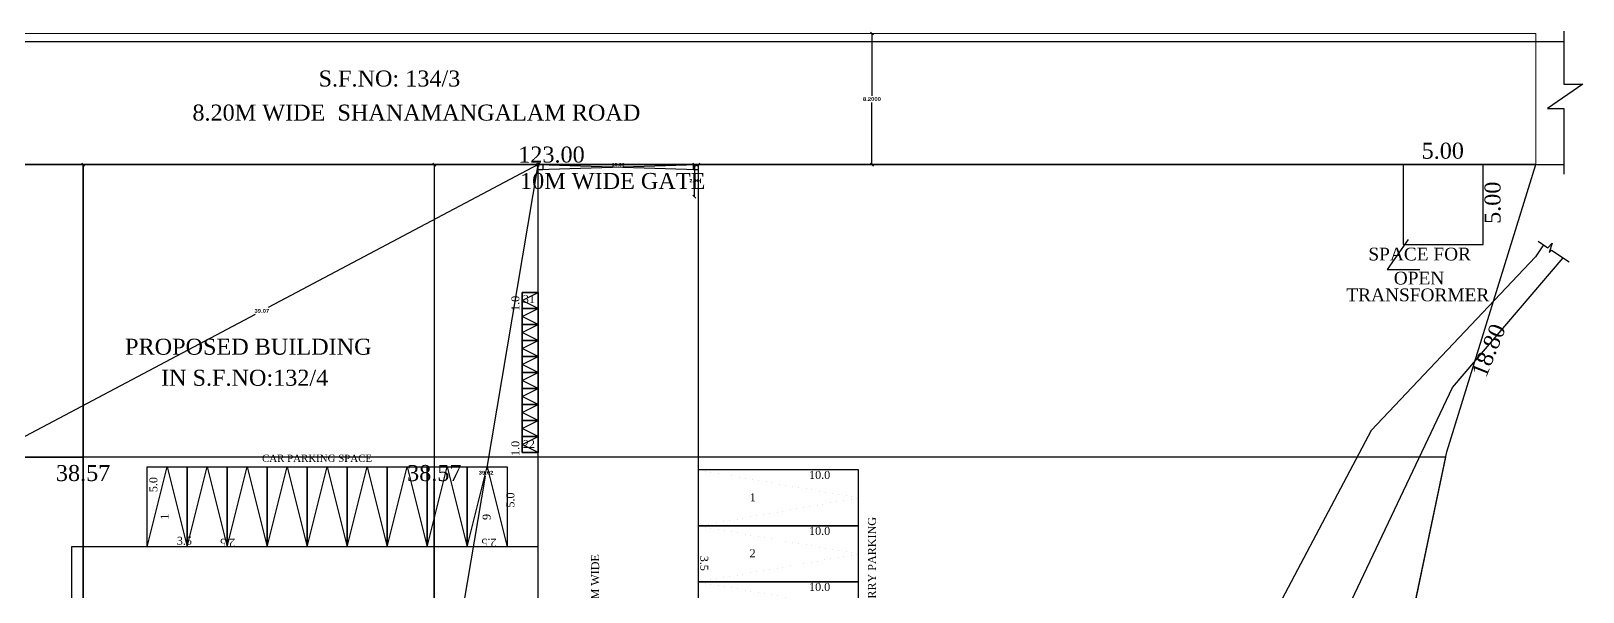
# Model space of a CAD drawing. Header units: metres. Extents: x 10791 to 15749, y -2675 to -2476.
# Drawn here: x 15697.49 to 15721.73, y -2655.03 to -2646.26 of the extents above; entities that cross this region are included whole.
import ezdxf
from ezdxf.enums import TextEntityAlignment as Align

# ---------------------------------------------------------------- set-up
doc = ezdxf.new("R2010")
doc.units = ezdxf.units.M
doc.header["$LTSCALE"] = 0.5
doc.header["$MEASUREMENT"] = 0
doc.header["$PDMODE"] = 35
doc.layers.add('BLK_1_FIRE_TENDER_MOVEMENT', color=161, linetype='Continuous', lineweight=0)
doc.layers.add('ROAD_WIDTH', color=7, linetype='Continuous', lineweight=5)
for name, color, linetype in [('BLK_1_LVL_0_SIDE_SETBACK2', 7, 'Continuous'), ('BLK_2_LVL_0_FRONT_SETBACK', 7, 'Continuous'), ('DRIVEWAY', 7, 'Continuous'), ('FLOOR-GROUND', 7, 'Continuous'), ('LOADING_UNLOADING', 7, 'Continuous'), ('MAIN_GATE', 7, 'Continuous'), ('PLOT_BOUNDARY', 7, 'Continuous'), ('SURRENDER_ROAD_WIDTH', 2, 'Continuous'), ('TRANSFORMER_YARD', 7, 'Continuous')]:
    doc.layers.add(name, color=color, linetype=linetype)
doc.layers.add('PARKING_SLOT', color=30, linetype='Continuous', plot=False)
doc.layers.add('SHORTEST_DIST_TO_ROAD', color=6, linetype='Continuous', plot=False)
doc.styles.add('Isa-', font='times.ttf')
doc.styles.get("Standard").update_dxf_attribs({"font": ''})
doc.styles.add('STYLE2', font='times.ttf')
doc.styles.get('Standard').set_extended_font_data('Arial Black')
doc.dimstyles.new('ISO-25', dxfattribs={"dimscale": 0, "dimtxt": 0.2, "dimasz": 0.2, "dimexe": 1.25, "dimexo": 0.625, "dimgap": 0, "dimtad": 0, "dimtih": 1, "dimtoh": 1, "dimzin": 1, "dimdsep": 46, "dimtxsty": 'Standard', "dimblk": 'OBLIQUE', "dimcen": 0, "dimse1": 1, "dimse2": 1, "dimclrd": 1, "dimclrt": 3, "dimadec": 0, "dimazin": 2, "dimtfac": 1, "dimtix": 1, "dimtofl": 0, "dimtmove": 0, "dimatfit": 3, "dimfxl": 0, "dimtolj": 1, "dimarcsym": 0})
doc.dimstyles.get("Standard").update_dxf_attribs({"dimtxt": 0.23, "dimasz": 0.18, "dimexe": 0.18, "dimexo": 0.0625, "dimgap": 0.09, "dimtad": 0, "dimtih": 1, "dimtoh": 1, "dimzin": 0, "dimdsep": 46, "dimtxsty": 'Standard', "dimblk": 'OBLIQUE', "dimcen": 0.09, "dimse1": 1, "dimse2": 1, "dimclrd": 1, "dimclrt": 3, "dimadec": 0, "dimazin": 0, "dimtfac": 1, "dimtofl": 0, "dimtmove": 0, "dimatfit": 3, "dimfxl": 0, "dimtolj": 1, "dimtzin": 0, "dimarcsym": 0})

# ---------------------------------------------------------------- blocks, each defined once
blk = doc.blocks.new('_Oblique')
at = {"color": 0, "linetype": 'ByBlock', "lineweight": -2}
blk.add_line((-0.5, -0.5), (0.5, 0.5), dxfattribs=at)
blk = doc.blocks.new('*D209')
at = {"color": 1, "lineweight": -2, "ltscale": 2}
for p, q in [((16020.703, -2606.796), (16020.703, -2625.57)), ((16020.703, -2645.363), (16020.703, -2626.59))]:
    blk.add_line(p, q, dxfattribs=at)
at = {"layer": 'Defpoints', "color": 0, "lineweight": 25, "ltscale": 2}
for p in [(16020.703, -2606.796), (16020.703, -2606.796), (16020.703, -2645.363)]:
    blk.add_point(p, dxfattribs=at)
at = {"color": 1, "lineweight": -2, "ltscale": 2, "xscale": 0.18, "yscale": 0.18, "zscale": 0.18}
for p, rotation in [((16020.703, -2606.796), 90), ((16020.703, -2645.363), 270)]:
    blk.add_blockref('_Oblique', p, dxfattribs=dict(at, rotation=rotation))
at = {"color": 3, "lineweight": 25, "ltscale": 2, "insert": (16020.703, -2626.08), "char_height": 1, "attachment_point": 5, "style": 'STYLE2'}
blk.add_mtext('\\A1;38.57', dxfattribs=at)
blk = doc.blocks.new('*D215')
at = {"color": 1, "lineweight": -2, "ltscale": 2}
for p, q in [((15998.763, -2606.796), (15998.763, -2625.57)), ((15998.763, -2645.363), (15998.763, -2626.59))]:
    blk.add_line(p, q, dxfattribs=at)
at = {"layer": 'Defpoints', "color": 0, "lineweight": 25, "ltscale": 2}
for p in [(15998.763, -2606.796), (15998.763, -2606.796), (15998.763, -2645.363)]:
    blk.add_point(p, dxfattribs=at)
at = {"color": 1, "lineweight": -2, "ltscale": 2, "xscale": 0.18, "yscale": 0.18, "zscale": 0.18}
for p, rotation in [((15998.763, -2606.796), 90), ((15998.763, -2645.363), 270)]:
    blk.add_blockref('_Oblique', p, dxfattribs=dict(at, rotation=rotation))
at = {"color": 3, "lineweight": 25, "ltscale": 2, "insert": (15998.763, -2626.08), "char_height": 1, "attachment_point": 5, "style": 'STYLE2'}
blk.add_mtext('\\A1;38.57', dxfattribs=at)
blk = doc.blocks.new('*D218')
at = {"layer": 'Defpoints', "color": 0, "lineweight": 25}
for p in [(16027.195, -2606.796), (16027.195, -2606.796), (15992.663, -2625.076)]:
    blk.add_point(p, dxfattribs=at)
at = {"layer": 'SHORTEST_DIST_TO_ROAD', "color": 1, "lineweight": -2}
for p, q in [((16027.195, -2606.796), (16010.323, -2615.727)), ((15992.663, -2625.076), (16009.534, -2616.145))]:
    blk.add_line(p, q, dxfattribs=at)
at = {"layer": 'SHORTEST_DIST_TO_ROAD', "color": 1, "lineweight": -2, "xscale": 0.18, "yscale": 0.18, "zscale": 0.18}
for p, rotation in [((16027.195, -2606.796), 27.89541160777498), ((15992.663, -2625.076), 207.895411607775)]:
    blk.add_blockref('_Oblique', p, dxfattribs=dict(at, rotation=rotation))
at = {"layer": 'SHORTEST_DIST_TO_ROAD', "color": 3, "insert": (16009.929, -2615.936), "char_height": 0.23, "attachment_point": 5}
blk.add_mtext('\\A1;39.07', dxfattribs=at)
blk = doc.blocks.new('*D219')
at = {"layer": 'Defpoints', "color": 0, "lineweight": 25}
for p in [(16027.092, -2606.796), (16027.175, -2606.81), (16020.613, -2645.273)]:
    blk.add_point(p, dxfattribs=at)
at = {"layer": 'SHORTEST_DIST_TO_ROAD', "color": 1, "lineweight": -2}
for p, q in [((16027.175, -2606.81), (16023.971, -2625.84)), ((16020.697, -2645.287), (16023.901, -2626.258))]:
    blk.add_line(p, q, dxfattribs=at)
at = {"layer": 'SHORTEST_DIST_TO_ROAD', "color": 1, "lineweight": -2, "xscale": 0.18, "yscale": 0.18, "zscale": 0.18}
for p, rotation in [((16027.175, -2606.81), 80.44229032837016), ((16020.697, -2645.287), 260.4422903283702)]:
    blk.add_blockref('_Oblique', p, dxfattribs=dict(at, rotation=rotation))
at = {"layer": 'SHORTEST_DIST_TO_ROAD', "color": 3, "insert": (16023.936, -2626.049), "char_height": 0.23, "attachment_point": 5}
blk.add_mtext('\\A1;39.02', dxfattribs=at)
blk = doc.blocks.new('*D220')
at = {"layer": 'Defpoints', "color": 0, "lineweight": 25}
for p in [(16027.195, -2606.796), (16027.195, -2606.796), (16037.195, -2606.796)]:
    blk.add_point(p, dxfattribs=at)
at = {"layer": 'MAIN_GATE', "color": 1, "lineweight": -2}
for p, q in [((16027.195, -2606.796), (16031.792, -2606.796)), ((16037.195, -2606.796), (16032.597, -2606.796))]:
    blk.add_line(p, q, dxfattribs=at)
at = {"layer": 'MAIN_GATE', "color": 1, "lineweight": -2, "xscale": 0.2, "yscale": 0.2, "zscale": 0.2, "rotation": 180}
blk.add_blockref('_Oblique', (16027.195, -2606.796), dxfattribs=at)
at = {"layer": 'MAIN_GATE', "color": 1, "lineweight": -2, "xscale": 0.2, "yscale": 0.2, "zscale": 0.2}
blk.add_blockref('_Oblique', (16037.195, -2606.796), dxfattribs=at)
at = {"layer": 'MAIN_GATE', "color": 3, "insert": (16032.195, -2606.796), "char_height": 0.2, "attachment_point": 5}
blk.add_mtext('\\A1;10.00', dxfattribs=at)
blk = doc.blocks.new('*D201')
at = {"layer": 'Defpoints', "color": 0, "lineweight": 25}
for p in [(16036.95, -2606.796), (16037.745, -2606.796), (16037.745, -2608.796)]:
    blk.add_point(p, dxfattribs=at)
at = {"layer": 'MAIN_GATE', "color": 1, "lineweight": -2}
for p, q in [((16036.95, -2606.796), (16036.95, -2607.693)), ((16036.95, -2608.796), (16036.95, -2607.9))]:
    blk.add_line(p, q, dxfattribs=at)
at = {"layer": 'MAIN_GATE', "color": 1, "lineweight": -2, "xscale": 0.2, "yscale": 0.2, "zscale": 0.2}
for p, rotation in [((16036.95, -2606.796), 90), ((16036.95, -2608.796), 270)]:
    blk.add_blockref('_Oblique', p, dxfattribs=dict(at, rotation=rotation))
at = {"layer": 'MAIN_GATE', "color": 3, "insert": (16036.95, -2607.796), "char_height": 0.2, "attachment_point": 5}
blk.add_mtext('\\A1;2.00', dxfattribs=at)
blk = doc.blocks.new('*D221')
at = {"layer": 'Defpoints', "color": 0, "lineweight": 25}
for p in [(16048.043, -2598.596), (16048.043, -2606.796), (16048.043, -2606.796)]:
    blk.add_point(p, dxfattribs=at)
at = {"layer": 'SURRENDER_ROAD_WIDTH', "color": 2, "lineweight": -2}
for p, q in [((16048.043, -2598.596), (16048.043, -2602.487)), ((16048.043, -2606.796), (16048.043, -2602.905))]:
    blk.add_line(p, q, dxfattribs=at)
at = {"layer": 'SURRENDER_ROAD_WIDTH', "color": 2, "lineweight": -2, "xscale": 0.18, "yscale": 0.18, "zscale": 0.18}
for p, rotation in [((16048.043, -2598.596), 90), ((16048.043, -2606.796), 270)]:
    blk.add_blockref('_Oblique', p, dxfattribs=dict(at, rotation=rotation))
at = {"layer": 'SURRENDER_ROAD_WIDTH', "color": 2, "insert": (16048.043, -2602.696), "char_height": 0.23, "attachment_point": 5}
blk.add_mtext('\\A1;8.2000', dxfattribs=at)
blk = doc.blocks.new('RYGFY')
at = {"color": 4, "lineweight": 25, "ltscale": 2}
for p, q in [((15963.2038, -2599.11005), (16091.26463, -2599.11005)), ((16091.26463, -2598.44515), (16091.26463, -2601.76528)), ((16092.465, -2601.76528), (16090.25, -2603.29029)), ((16091.26463, -2601.76528), (16092.465, -2601.76528)), ((16090.25, -2603.29029), (16091.26463, -2603.29029)), ((16091.26463, -2603.29029), (16091.26463, -2607.38265)), ((15963.2038, -2606.79626), (16091.26463, -2606.79626))]:
    blk.add_line(p, q, dxfattribs=at)
at = {"lineweight": 25, "ltscale": 2}
for p, q in [((16027.09268, -2606.79626), (16027.09153, -2606.79622)), ((16027.19455, -2607.10639), (16037.12264, -2606.79626)), ((16037.12264, -2607.11001), (16027.19455, -2606.7998))]:
    blk.add_line(p, q, dxfattribs=at)
at = {"color": 6}
for p, q in [((16089.99429, -2611.81317), (16089.50559, -2612.55082)), ((16089.50559, -2612.55082), (16079.22575, -2623.40214)), ((16084.3135, -2620.72469), (16091.23339, -2612.61663)), ((16072.23774, -2646.22004), (16084.3135, -2620.72469)), ((16079.22575, -2623.40214), (16072.89717, -2635.3943))]:
    blk.add_line(p, q, dxfattribs=at)
at = {"color": 22, "lineweight": 25, "ltscale": 2}
for p, q in [((16089.65654, -2611.57782), (16090.26336, -2612.00067)), ((16090.26336, -2612.00067), (16090.53146, -2611.70468)), ((16090.53146, -2611.70468), (16090.34801, -2612.28962)), ((16090.34801, -2612.28962), (16090.48999, -2612.13097)), ((16090.48999, -2612.13097), (16091.60861, -2612.86175))]:
    blk.add_line(p, q, dxfattribs=at)
at = {"color": 4, "lineweight": 25, "ltscale": 2}
for points in [[(16083.95999, -2624.75425), (16089.52329, -2606.79626), (15966.52329, -2606.79626), (15944.50979, -2682.25065), (15984.49696, -2705.39081), (16072.24518, -2680.53744)], [(16026.19455, -2614.78807), (16027.19455, -2614.78807), (16027.19455, -2624.78807), (16026.19455, -2624.78807)]]:
    blk.add_lwpolyline(points, close=True, dxfattribs=at)
at = {"lineweight": 25, "ltscale": 2}
for points in [[(16027.19455, -2606.79626), (16027.4931, -2606.79626), (16027.4931, -2607.11001), (16027.19455, -2607.11001)], [(16036.89601, -2606.79876), (16037.19456, -2606.79876), (16037.19456, -2607.11251), (16036.89601, -2607.11251)], [(16081.22557, -2611.79626), (16086.22557, -2611.79626), (16086.22557, -2606.79626), (16081.22557, -2606.79626)]]:
    blk.add_lwpolyline(points, close=True, dxfattribs=at)
at = {"color": 101, "lineweight": 25, "ltscale": 2}
for points in [[(16027.19455, -2615.78807), (16027.19455, -2614.78807), (16026.19455, -2614.78807), (16026.19455, -2615.78807)], [(16027.19455, -2616.78807), (16027.19455, -2615.78807), (16026.19455, -2615.78807), (16026.19455, -2616.78807)], [(16027.19455, -2617.78807), (16027.19455, -2616.78807), (16026.19455, -2616.78807), (16026.19455, -2617.78807)], [(16027.19455, -2618.78807), (16027.19455, -2617.78807), (16026.19455, -2617.78807), (16026.19455, -2618.78807)], [(16027.19455, -2619.78807), (16027.19455, -2618.78807), (16026.19455, -2618.78807), (16026.19455, -2619.78807)], [(16027.19455, -2620.78807), (16027.19455, -2619.78807), (16026.19455, -2619.78807), (16026.19455, -2620.78807)], [(16027.19455, -2621.78807), (16027.19455, -2620.78807), (16026.19455, -2620.78807), (16026.19455, -2621.78807)], [(16027.19455, -2622.78807), (16027.19455, -2621.78807), (16026.19455, -2621.78807), (16026.19455, -2622.78807)], [(16027.19455, -2623.78807), (16027.19455, -2622.78807), (16026.19455, -2622.78807), (16026.19455, -2623.78807)], [(16027.19455, -2624.78807), (16027.19455, -2623.78807), (16026.19455, -2623.78807), (16026.19455, -2624.78807)]]:
    blk.add_lwpolyline(points, close=True, dxfattribs=at)
at = {"lineweight": 25, "ltscale": 2}
for points in [[(16027.19455, -2615.78807), (16026.19455, -2615.28807), (16027.19455, -2614.78807)], [(16027.19455, -2616.78807), (16026.19455, -2616.28807), (16027.19455, -2615.78807)], [(16027.19455, -2617.78807), (16026.19455, -2617.28807), (16027.19455, -2616.78807)], [(16027.19455, -2618.78807), (16026.19455, -2618.28807), (16027.19455, -2617.78807)], [(16027.19455, -2619.78807), (16026.19455, -2619.28807), (16027.19455, -2618.78807)], [(16027.19455, -2620.78807), (16026.19455, -2620.28807), (16027.19455, -2619.78807)], [(16027.19455, -2621.78807), (16026.19455, -2621.28807), (16027.19455, -2620.78807)], [(16027.19455, -2622.78807), (16026.19455, -2622.28807), (16027.19455, -2621.78807)], [(16027.19455, -2623.78807), (16026.19455, -2623.28807), (16027.19455, -2622.78807)], [(16027.19455, -2624.78807), (16026.19455, -2624.28807), (16027.19455, -2623.78807)], [(16002.75956, -2630.67622), (16004.00956, -2625.67622), (16005.25956, -2630.67622)], [(16005.25956, -2630.67622), (16006.50956, -2625.67622), (16007.75956, -2630.67622)], [(16007.75956, -2630.67622), (16009.00956, -2625.67622), (16010.25956, -2630.67622)], [(16010.25956, -2630.67622), (16011.50956, -2625.67622), (16012.75956, -2630.67622)], [(16012.75956, -2630.67622), (16014.00956, -2625.67622), (16015.25956, -2630.67622)], [(16015.25956, -2630.67622), (16016.50956, -2625.67622), (16017.75956, -2630.67622)], [(16017.75956, -2630.67622), (16019.00956, -2625.67622), (16020.25956, -2630.67622)], [(16020.25956, -2630.67622), (16021.50956, -2625.67622), (16022.75956, -2630.67622)], [(16022.75956, -2630.67622), (16024.00956, -2625.67622), (16025.25956, -2630.67622)]]:
    blk.add_lwpolyline(points, dxfattribs=at)
at = {"color": 7, "lineweight": 25, "ltscale": 2, "const_width": 0.001}
for points in [[(16037.19457, -2625.87691), (16047.19457, -2627.62691), (16037.19457, -2629.37691)], [(16037.19457, -2629.37691), (16047.19457, -2631.12691), (16037.19457, -2632.87691)], [(16037.19457, -2632.87691), (16047.19457, -2634.62691), (16037.19457, -2636.37691)]]:
    blk.add_lwpolyline(points, dxfattribs=at)
at = {"layer": 'BLK_1_FIRE_TENDER_MOVEMENT', "color": 161, "lineweight": 25, "ltscale": 2}
blk.add_lwpolyline([(15992.66295, -2625.07626), (15998.76283, -2625.07626), (15998.76283, -2670.79626), (15992.66295, -2670.79626)], close=True, dxfattribs=at)
at = {"layer": 'BLK_1_LVL_0_SIDE_SETBACK2', "color": 171}
blk.add_lwpolyline([(15992.66295, -2670.79626), (16074.29088, -2670.79626), (16083.89236, -2625.07626), (15992.66295, -2625.07626)], close=True, dxfattribs=at)
at = {"layer": 'BLK_2_LVL_0_FRONT_SETBACK', "color": 2}
blk.add_lwpolyline([(15998.76283, -2606.79626), (16020.70283, -2606.79626), (16020.70283, -2645.36326), (15998.76283, -2645.36326)], close=True, dxfattribs=at)
at = {"layer": 'DRIVEWAY', "color": 255}
blk.add_lwpolyline([(16027.19457, -2606.79625), (16037.19456, -2606.79626), (16037.19455, -2690.465), (16027.19455, -2690.465)], close=True, dxfattribs=at)
at = {"layer": 'FLOOR-GROUND', "color": 41, "lineweight": 25, "ltscale": 2}
blk.add_line((16013.50033, -2599.11005), (16021.70033, -2599.11005), dxfattribs=at)
at = {"layer": 'FLOOR-GROUND', "color": 4, "lineweight": 25, "ltscale": 2}
blk.add_line((16089.52329, -2606.79626), (15966.52329, -2606.79626), dxfattribs=at)
at = {"layer": 'FLOOR-GROUND', "color": 161, "lineweight": 25, "ltscale": 2}
blk.add_line((16037.19455, -2606.79626), (16027.19455, -2606.79626), dxfattribs=at)
at = {"layer": 'FLOOR-GROUND', "color": 2, "lineweight": 25, "ltscale": 2}
for p, q in [((16083.95999, -2624.75425), (16089.52329, -2606.79626)), ((16072.24518, -2680.53744), (16083.95999, -2624.75425))]:
    blk.add_line(p, q, dxfattribs=at)
at = {"layer": 'FLOOR-GROUND', "color": 30, "lineweight": 25, "ltscale": 2}
blk.add_lwpolyline([(16083.95999, -2624.75425), (16089.52329, -2606.79626), (15966.52329, -2606.79626), (15944.50979, -2682.25065), (15984.49696, -2705.39081), (16072.24518, -2680.53744)], close=True, dxfattribs=at)
at = {"layer": 'FLOOR-GROUND', "color": 7, "lineweight": 25, "ltscale": 2}
blk.add_lwpolyline([(16083.95999, -2624.75425), (16089.52329, -2606.79626), (15966.52329, -2606.79626), (15944.50979, -2682.25065), (15984.49696, -2705.39081), (16072.24518, -2680.53744)], close=True, dxfattribs=at)
at = {"layer": 'FLOOR-GROUND', "color": 2, "lineweight": 25, "ltscale": 2}
blk.add_lwpolyline([(16083.95999, -2624.75425), (16089.52329, -2606.79626), (15966.52329, -2606.79626), (15944.50979, -2682.25065), (15984.49696, -2705.39081), (16072.24518, -2680.53744)], close=True, dxfattribs=at)
at = {"layer": 'FLOOR-GROUND', "color": 96, "lineweight": 25, "ltscale": 2}
blk.add_lwpolyline([(15966.52329, -2606.79626), (16089.52329, -2606.79626)], dxfattribs=at)
at = {"layer": 'FLOOR-GROUND', "color": 100, "lineweight": 25, "ltscale": 2}
blk.add_lwpolyline([(16026.19455, -2614.78807), (16027.19455, -2614.78807), (16027.19455, -2624.78807), (16026.19455, -2624.78807)], close=True, dxfattribs=at)
at = {"layer": 'FLOOR-GROUND', "color": 43, "lineweight": 25, "ltscale": 2}
blk.add_lwpolyline([(15998.03913, -2639.67622), (16027.19455, -2639.67622), (16027.19455, -2630.67622), (15998.03913, -2630.67622)], close=True, dxfattribs=at)
at = {"layer": 'LOADING_UNLOADING', "color": 175, "ltscale": 400}
for points in [[(16047.19457, -2629.37691), (16047.19457, -2625.87691), (16037.19457, -2625.87691), (16037.19457, -2629.37691)], [(16047.19457, -2632.87691), (16047.19457, -2629.37691), (16037.19457, -2629.37691), (16037.19457, -2632.87691)], [(16047.19457, -2636.37691), (16047.19457, -2632.87691), (16037.19457, -2632.87691), (16037.19457, -2636.37691)]]:
    blk.add_lwpolyline(points, close=True, dxfattribs=at)
at = {"layer": 'MAIN_GATE', "color": 57}
blk.add_lwpolyline([(16027.19456, -2606.79627), (16037.19456, -2606.79626)], dxfattribs=at)
at = {"layer": 'PARKING_SLOT', "linetype": 'Continuous'}
for points in [[(16005.25956, -2630.67622), (16002.75956, -2630.67622), (16002.75956, -2625.67622), (16005.25956, -2625.67622)], [(16007.75956, -2630.67622), (16005.25956, -2630.67622), (16005.25956, -2625.67622), (16007.75956, -2625.67622)], [(16010.25956, -2630.67622), (16007.75956, -2630.67622), (16007.75956, -2625.67622), (16010.25956, -2625.67622)], [(16012.75956, -2630.67622), (16010.25956, -2630.67622), (16010.25956, -2625.67622), (16012.75956, -2625.67622)], [(16015.25956, -2630.67622), (16012.75956, -2630.67622), (16012.75956, -2625.67622), (16015.25956, -2625.67622)], [(16017.75956, -2630.67622), (16015.25956, -2630.67622), (16015.25956, -2625.67622), (16017.75956, -2625.67622)], [(16020.25956, -2630.67622), (16017.75956, -2630.67622), (16017.75956, -2625.67622), (16020.25956, -2625.67622)], [(16022.75956, -2630.67622), (16020.25956, -2630.67622), (16020.25956, -2625.67622), (16022.75956, -2625.67622)], [(16025.25956, -2630.67622), (16022.75956, -2630.67622), (16022.75956, -2625.67622), (16025.25956, -2625.67622)]]:
    blk.add_lwpolyline(points, close=True, dxfattribs=at)
at = {"layer": 'PLOT_BOUNDARY', "color": 70}
blk.add_lwpolyline([(16083.95999, -2624.75425), (16089.52329, -2606.79626), (15966.52329, -2606.79626), (15944.50979, -2682.25065), (15984.49696, -2705.39081), (16072.24518, -2680.53744)], close=True, dxfattribs=at)
at = {"layer": 'ROAD_WIDTH', "color": 2}
blk.add_lwpolyline([(15966.52329, -2606.79626), (16089.52329, -2606.79626), (16089.52329, -2598.59626), (15966.52329, -2598.59626)], close=True, dxfattribs=at)
at = {"layer": 'TRANSFORMER_YARD', "color": 7}
blk.add_lwpolyline([(16086.22557, -2606.79626), (16081.22557, -2606.79626), (16081.22557, -2611.79626), (16086.22557, -2611.79626)], close=True, dxfattribs=at)
at = {"color": 3, "lineweight": 25, "ltscale": 2, "style": 'STYLE2'}
for s, p in [('S.F.NO: 134/3', (16013.47296, -2601.91263)), ('8.20M WIDE  SHANAMANGALAM ROAD', (16005.59103, -2604.04357))]:
    blk.add_text(s, height=1, dxfattribs=at).set_placement(p)
for s, p in [('5.00', (16083.70788, -2606.42415)), ('10M WIDE GATE', (16031.84999, -2608.3162))]:
    blk.add_text(s, height=1, dxfattribs=at).set_placement(p, align=Align.CENTER)
blk.add_text('5.00', height=1, rotation=90, dxfattribs=at).set_placement((16087.31634, -2609.17822), align=Align.CENTER)
at = {"color": 3, "lineweight": 25, "ltscale": 0.25, "style": 'STYLE2'}
for s, p in [('SPACE FOR', (16082.26418, -2612.78355)), ('OPEN', (16082.22179, -2614.28579)), ('TRANSFORMER', (16082.14751, -2615.3351))]:
    blk.add_text(s, height=0.8, dxfattribs=at).set_placement(p, align=Align.CENTER)
at = {"color": 11, "style": 'Isa-'}
for s, rotation, p in [('1.0', 90, (16026.01256, -2615.46355)), ('1.0', 90, (16026.01256, -2624.53129)), ('5.0', 90, (16003.39883, -2626.79129)), ('5.0', 90, (16025.70671, -2627.75561)), ('1', 90, (16004.10733, -2628.79724)), ('9', 90, (16024.22193, -2628.81529)), ('OPEN LORRY PARKING', 90, (16048.29385, -2632.95015)), ('2.5', 180, (16007.78724, -2630.17818)), ('2.5', 180, (16024.11638, -2630.17817)), ('DRIVE WAY 10.00M WIDE', 90, (16031.00291, -2635.64819)), ('3.5', 270, (16037.31776, -2631.70924))]:
    blk.add_text(s, height=0.5, rotation=rotation, dxfattribs=at).set_placement(p, align=Align.CENTER)
for s, height, p in [('31', 0.5, (16026.61044, -2615.43959)), ('PROPOSED BUILDING', 1, (16009.08484, -2618.67403)), ('IN S.F.NO:132/4', 1, (16008.85309, -2620.61316)), ('22', 0.5, (16026.61044, -2624.50733)), ('CAR PARKING SPACE', 0.45, (16013.37882, -2625.37097)), ('10.0', 0.5, (16044.77684, -2626.43503)), ('1', 0.5, (16040.60126, -2627.83169)), ('3.5', 0.5, (16005.09189, -2630.55302)), ('10.0', 0.5, (16044.77684, -2629.93503)), ('2', 0.5, (16040.5895, -2631.33353)), ('10.0', 0.5, (16044.77684, -2633.43503))]:
    blk.add_text(s, height=height, dxfattribs=at).set_placement(p, align=Align.CENTER)
at = {"color": 3, "lineweight": 25, "ltscale": 2, "insert": (16028.02329, -2606.17644), "char_height": 1, "attachment_point": 5, "style": 'STYLE2'}
blk.add_mtext('\\A1;123.00', dxfattribs=at)
at = {"color": 3, "lineweight": 25, "ltscale": 2, "insert": (16086.57723, -2618.40988), "char_height": 1, "attachment_point": 5, "rotation": 68.2214882, "style": 'STYLE2'}
blk.add_mtext('\\A1;18.80', dxfattribs=at)
at = {"color": 3, "lineweight": 25, "ltscale": 2}
dim = blk.add_aligned_dim(p1=(15998.76283, -2645.36326), p2=(15998.76283, -2606.79626), distance=0, dimstyle='Standard', override={"dimtxt": 1, "dimgap": 0, "dimtxsty": 'STYLE2'}, dxfattribs=at)
dim.commit()
dim.dimension.update_dxf_attribs({"geometry": '*D215', "text_midpoint": (15998.76283, -2626.07976)})
dim = blk.add_linear_dim(base=(16020.70283, -2606.79626), p1=(16020.70283, -2645.36326), p2=(16020.70283, -2606.79626), angle=90, dimstyle='Standard', override={"dimtxt": 1, "dimgap": 0, "dimtxsty": 'STYLE2'}, dxfattribs=at)
dim.commit()
dim.dimension.update_dxf_attribs({"geometry": '*D209', "text_midpoint": (16020.70283, -2626.07976)})
at = {"layer": 'MAIN_GATE', "color": 2}
dim = blk.add_linear_dim(base=(16027.19456, -2606.79626), p1=(16037.19456, -2606.79626), p2=(16027.19456, -2606.79627), dimstyle='ISO-25', override={"dimscale": 1}, dxfattribs=at)
dim.commit()
dim.dimension.update_dxf_attribs({"geometry": '*D220', "text_midpoint": (16032.19456, -2606.79626)})
at = {"layer": 'MAIN_GATE', "color": 1}
dim = blk.add_linear_dim(base=(16036.95036, -2606.79626), p1=(16037.74534, -2608.79626), p2=(16037.74534, -2606.79626), angle=90, dimstyle='ISO-25', override={"dimscale": 1}, dxfattribs=at)
dim.commit()
dim.dimension.update_dxf_attribs({"geometry": '*D201', "text_midpoint": (16036.95036, -2607.79626)})
at = {"layer": 'SHORTEST_DIST_TO_ROAD', "color": 1}
for p1, p2, distance, picture, middle in [((15992.66295, -2625.07626), (16027.19455, -2606.79626), 0, '*D218', (16009.92875, -2615.93626)), ((16020.61283, -2645.27326), (16027.09153, -2606.79622), -0.08488, '*D219', (16023.93588, -2626.04883))]:
    dim = blk.add_aligned_dim(p1=p1, p2=p2, distance=distance, dimstyle='Standard', dxfattribs=at)
    dim.commit()
    dim.dimension.update_dxf_attribs({"geometry": picture, "text_midpoint": middle})
at = {"layer": 'SURRENDER_ROAD_WIDTH'}
dim = blk.add_linear_dim(base=(16048.04293, -2606.79626), p1=(16048.04293, -2598.59626), p2=(16048.04293, -2606.79626), angle=90, dimstyle='Standard', override={"dimdec": 4, "dimclrd": 2, "dimclrt": 2}, dxfattribs=at)
dim.commit()
dim.dimension.update_dxf_attribs({"geometry": '*D221', "text_midpoint": (16048.04293, -2602.69626)})
at = {"color": 3, "lineweight": 25, "ltscale": 2}
blk.add_leader([(16081.5449, -2611.48169), (16080.2414, -2613.3583), (16082.26584, -2613.3583)], dimstyle='Standard', override={"dimtxt": 0.24, "dimgap": 0, "dimtad": 0, "dimtxsty": 'STYLE2'}, dxfattribs=at)

msp = doc.modelspace()

# ---------------------------------------------------------------- block references
at = {"color": 31, "lineweight": 25, "xscale": 0.25, "yscale": 0.25, "zscale": 0.25}
msp.add_blockref('RYGFY', (11698.60907, -1996.65254), dxfattribs=at)

doc.saveas('drawing.dxf')
